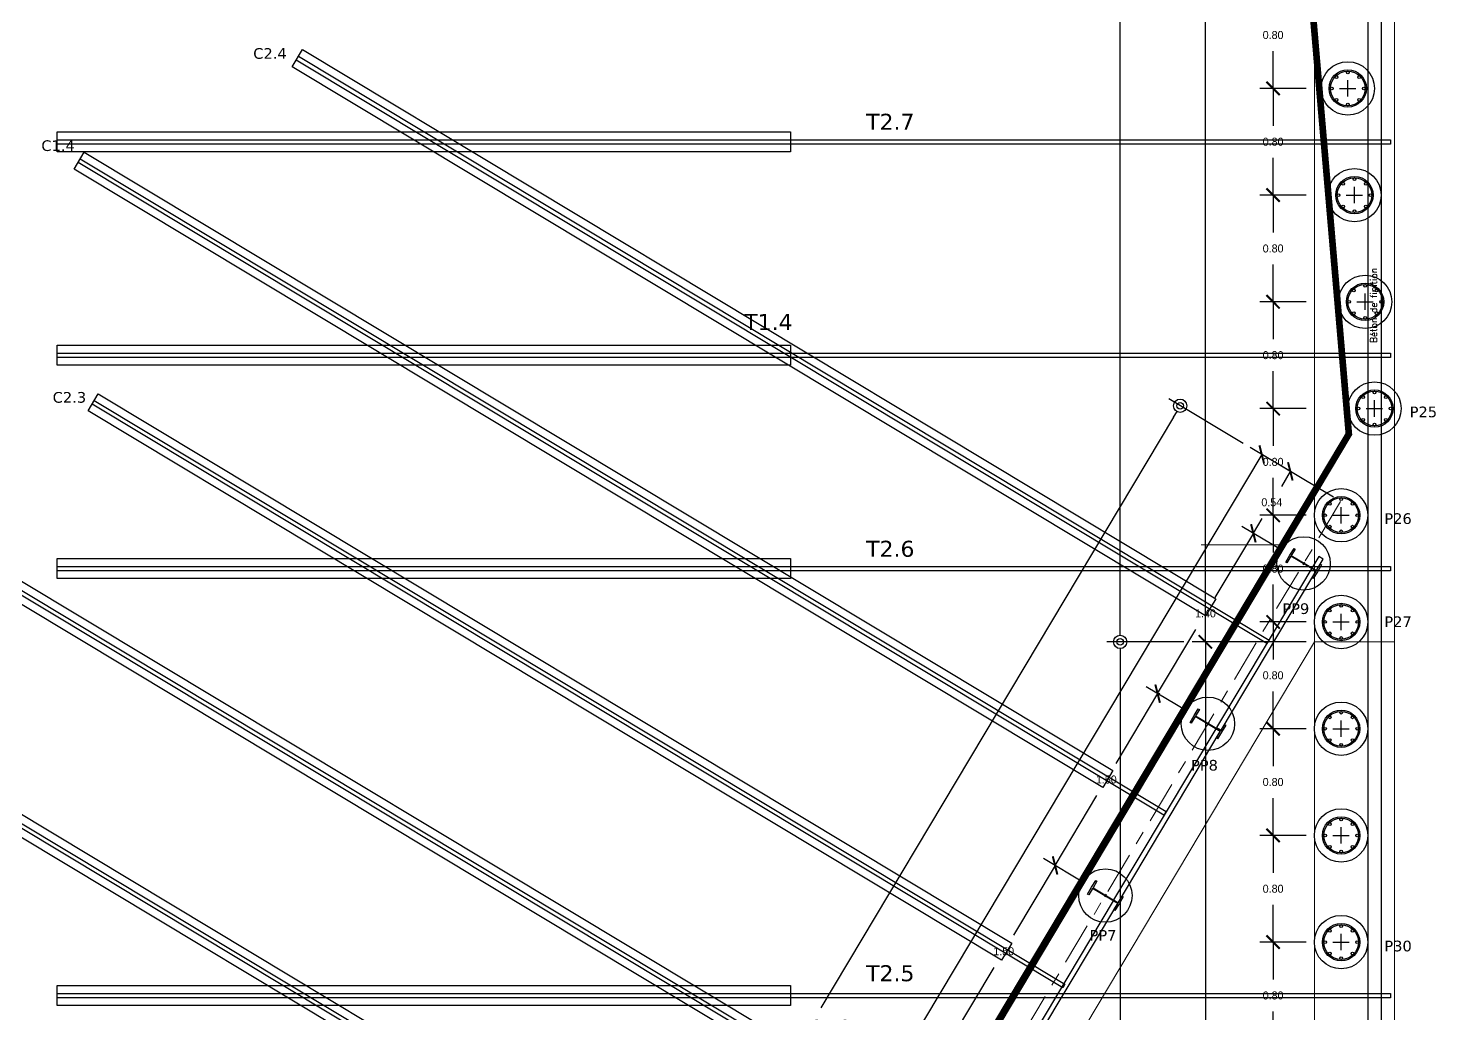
# Model space of a CAD drawing. Header units: millimetres. Extents: x -50 to 161, y 11 to 77.
# Drawn here: x -21.46 to -10.91, y 39.73 to 47.12 of the extents above; entities that cross this region are included whole.
import ezdxf

# ---------------------------------------------------------------- set-up
doc = ezdxf.new("R2010")
doc.units = ezdxf.units.MM
doc.linetypes.add('IMPORT-AXES _2_', pattern=[50.8, 31.75, -6.35, 6.35, -6.35])
doc.linetypes.add('IMPORT-Bordfosse _3_', pattern=[0.6, 0.5, -0.1])
doc.layers.add('1-Ligne', color=44, linetype='Continuous', lineweight=5)
doc.layers.add('A-DETL-THIN', color=151, linetype='Continuous', lineweight=5)
doc.layers.add('Paroi Soperco', color=7, linetype='Continuous')
doc.dimstyles.get("Standard").update_dxf_attribs({"dimtxt": 0.18, "dimasz": 0.18, "dimexe": 0.18, "dimexo": 0.0625, "dimgap": 0.09, "dimtad": 0, "dimtih": 1, "dimtoh": 1, "dimdec": 4, "dimzin": 0, "dimdsep": 46, "dimtxsty": 'Standard', "dimcen": 0.09, "dimadec": 0, "dimazin": 0, "dimtfac": 1, "dimtdec": 4, "dimtofl": 0, "dimtmove": 0, "dimatfit": 3, "dimfxl": 1, "dimtolj": 1, "dimtzin": 0, "dimarcsym": 0})

# ---------------------------------------------------------------- blocks, each defined once
blk = doc.blocks.new('_ArchTick')
at = {"color": 0, "linetype": 'ByBlock', "const_width": 0.15}
blk.add_lwpolyline([(-0.5, -0.5), (0.5, 0.5)], dxfattribs=at)
blk = doc.blocks.new('*D40')
at = {"layer": 'Paroi Soperco', "color": 0, "lineweight": -2, "transparency": 16777216}
for p, q in [((-11.881, 42.519), (-12.736, 42.519)), ((-12.636, 42.519), (-12.636, 37.803)), ((-12.636, 32.848), (-12.636, 37.563)), ((-11.881, 32.848), (-12.736, 32.848))]:
    blk.add_line(p, q, dxfattribs=at)
at = {"layer": 'Paroi Soperco', "color": 0, "lineweight": -2, "transparency": 16777216, "xscale": 0.1, "yscale": 0.1, "zscale": 0.1}
for p, rotation in [((-12.636, 42.519), 90), ((-12.636, 32.848), 270)]:
    blk.add_blockref('_ArchTick', p, dxfattribs=dict(at, rotation=rotation))
at = {"layer": 'Paroi Soperco', "color": 0, "transparency": 16777216, "insert": (-12.636, 37.683), "char_height": 0.06, "attachment_point": 5}
blk.add_mtext('\\A1;9.67', dxfattribs=at)
blk = doc.blocks.new('*D63')
at = {"layer": 'Paroi Soperco', "color": 0, "lineweight": -2, "transparency": 16777216}
for p, q in [((-11.881, 47.468), (-12.228, 47.468)), ((-12.128, 47.468), (-12.128, 47.188)), ((-12.128, 46.668), (-12.128, 46.948)), ((-11.881, 46.668), (-12.228, 46.668))]:
    blk.add_line(p, q, dxfattribs=at)
at = {"layer": 'Paroi Soperco', "color": 0, "lineweight": -2, "transparency": 16777216, "xscale": 0.1, "yscale": 0.1, "zscale": 0.1}
for p, rotation in [((-12.128, 47.468), 90), ((-12.128, 46.668), 270)]:
    blk.add_blockref('_ArchTick', p, dxfattribs=dict(at, rotation=rotation))
at = {"layer": 'Paroi Soperco', "color": 0, "transparency": 16777216, "insert": (-12.128, 47.068), "char_height": 0.06, "attachment_point": 5}
blk.add_mtext('\\A1;0.80', dxfattribs=at)
blk = doc.blocks.new('*D64')
at = {"layer": 'Paroi Soperco', "color": 0, "lineweight": -2, "transparency": 16777216}
for p, q in [((-11.881, 46.668), (-12.228, 46.668)), ((-12.128, 46.668), (-12.128, 46.388)), ((-12.128, 45.868), (-12.128, 46.148)), ((-11.881, 45.868), (-12.228, 45.868))]:
    blk.add_line(p, q, dxfattribs=at)
at = {"layer": 'Paroi Soperco', "color": 0, "lineweight": -2, "transparency": 16777216, "xscale": 0.1, "yscale": 0.1, "zscale": 0.1}
for p, rotation in [((-12.128, 46.668), 90), ((-12.128, 45.868), 270)]:
    blk.add_blockref('_ArchTick', p, dxfattribs=dict(at, rotation=rotation))
at = {"layer": 'Paroi Soperco', "color": 0, "transparency": 16777216, "insert": (-12.128, 46.268), "char_height": 0.06, "attachment_point": 5}
blk.add_mtext('\\A1;0.80', dxfattribs=at)
blk = doc.blocks.new('*D65')
at = {"layer": 'Paroi Soperco', "color": 0, "lineweight": -2, "transparency": 16777216}
for p, q in [((-11.881, 45.868), (-12.228, 45.868)), ((-12.128, 45.868), (-12.128, 45.588)), ((-12.128, 45.068), (-12.128, 45.348)), ((-11.881, 45.068), (-12.228, 45.068))]:
    blk.add_line(p, q, dxfattribs=at)
at = {"layer": 'Paroi Soperco', "color": 0, "lineweight": -2, "transparency": 16777216, "xscale": 0.1, "yscale": 0.1, "zscale": 0.1}
for p, rotation in [((-12.128, 45.868), 90), ((-12.128, 45.068), 270)]:
    blk.add_blockref('_ArchTick', p, dxfattribs=dict(at, rotation=rotation))
at = {"layer": 'Paroi Soperco', "color": 0, "transparency": 16777216, "insert": (-12.128, 45.468), "char_height": 0.06, "attachment_point": 5}
blk.add_mtext('\\A1;0.80', dxfattribs=at)
blk = doc.blocks.new('*D66')
at = {"layer": 'Paroi Soperco', "color": 0, "lineweight": -2, "transparency": 16777216}
for p, q in [((-11.881, 45.068), (-12.228, 45.068)), ((-12.128, 45.068), (-12.128, 44.788)), ((-12.128, 44.268), (-12.128, 44.548)), ((-11.881, 44.268), (-12.228, 44.268))]:
    blk.add_line(p, q, dxfattribs=at)
at = {"layer": 'Paroi Soperco', "color": 0, "lineweight": -2, "transparency": 16777216, "xscale": 0.1, "yscale": 0.1, "zscale": 0.1}
for p, rotation in [((-12.128, 45.068), 90), ((-12.128, 44.268), 270)]:
    blk.add_blockref('_ArchTick', p, dxfattribs=dict(at, rotation=rotation))
at = {"layer": 'Paroi Soperco', "color": 0, "transparency": 16777216, "insert": (-12.128, 44.668), "char_height": 0.06, "attachment_point": 5}
blk.add_mtext('\\A1;0.80', dxfattribs=at)
blk = doc.blocks.new('*D67')
at = {"layer": 'Paroi Soperco', "color": 0, "lineweight": -2, "transparency": 16777216}
for p, q in [((-11.881, 44.268), (-12.228, 44.268)), ((-12.128, 44.268), (-12.128, 43.988)), ((-12.128, 43.468), (-12.128, 43.748)), ((-11.881, 43.468), (-12.228, 43.468))]:
    blk.add_line(p, q, dxfattribs=at)
at = {"layer": 'Paroi Soperco', "color": 0, "lineweight": -2, "transparency": 16777216, "xscale": 0.1, "yscale": 0.1, "zscale": 0.1}
for p, rotation in [((-12.128, 44.268), 90), ((-12.128, 43.468), 270)]:
    blk.add_blockref('_ArchTick', p, dxfattribs=dict(at, rotation=rotation))
at = {"layer": 'Paroi Soperco', "color": 0, "transparency": 16777216, "insert": (-12.128, 43.868), "char_height": 0.06, "attachment_point": 5}
blk.add_mtext('\\A1;0.80', dxfattribs=at)
blk = doc.blocks.new('*D68')
at = {"layer": 'Paroi Soperco', "color": 0, "lineweight": -2, "transparency": 16777216}
for p, q in [((-11.881, 43.468), (-12.228, 43.468)), ((-12.128, 43.468), (-12.128, 43.188)), ((-12.128, 42.668), (-12.128, 42.948)), ((-11.881, 42.668), (-12.228, 42.668))]:
    blk.add_line(p, q, dxfattribs=at)
at = {"layer": 'Paroi Soperco', "color": 0, "lineweight": -2, "transparency": 16777216, "xscale": 0.1, "yscale": 0.1, "zscale": 0.1}
for p, rotation in [((-12.128, 43.468), 90), ((-12.128, 42.668), 270)]:
    blk.add_blockref('_ArchTick', p, dxfattribs=dict(at, rotation=rotation))
at = {"layer": 'Paroi Soperco', "color": 0, "transparency": 16777216, "insert": (-12.128, 43.068), "char_height": 0.06, "attachment_point": 5}
blk.add_mtext('\\A1;0.80', dxfattribs=at)
blk = doc.blocks.new('*D69')
at = {"layer": 'Paroi Soperco', "color": 0, "lineweight": -2, "transparency": 16777216}
for p, q in [((-11.881, 42.668), (-12.228, 42.668)), ((-12.128, 42.668), (-12.128, 42.388)), ((-12.128, 41.868), (-12.128, 42.148)), ((-11.881, 41.868), (-12.228, 41.868))]:
    blk.add_line(p, q, dxfattribs=at)
at = {"layer": 'Paroi Soperco', "color": 0, "lineweight": -2, "transparency": 16777216, "xscale": 0.1, "yscale": 0.1, "zscale": 0.1}
for p, rotation in [((-12.128, 42.668), 90), ((-12.128, 41.868), 270)]:
    blk.add_blockref('_ArchTick', p, dxfattribs=dict(at, rotation=rotation))
at = {"layer": 'Paroi Soperco', "color": 0, "transparency": 16777216, "insert": (-12.128, 42.268), "char_height": 0.06, "attachment_point": 5}
blk.add_mtext('\\A1;0.80', dxfattribs=at)
blk = doc.blocks.new('*D70')
at = {"layer": 'Paroi Soperco', "color": 0, "lineweight": -2, "transparency": 16777216}
for p, q in [((-11.881, 41.868), (-12.228, 41.868)), ((-12.128, 41.868), (-12.128, 41.588)), ((-12.128, 41.068), (-12.128, 41.348)), ((-11.881, 41.068), (-12.228, 41.068))]:
    blk.add_line(p, q, dxfattribs=at)
at = {"layer": 'Paroi Soperco', "color": 0, "lineweight": -2, "transparency": 16777216, "xscale": 0.1, "yscale": 0.1, "zscale": 0.1}
for p, rotation in [((-12.128, 41.868), 90), ((-12.128, 41.068), 270)]:
    blk.add_blockref('_ArchTick', p, dxfattribs=dict(at, rotation=rotation))
at = {"layer": 'Paroi Soperco', "color": 0, "transparency": 16777216, "insert": (-12.128, 41.468), "char_height": 0.06, "attachment_point": 5}
blk.add_mtext('\\A1;0.80', dxfattribs=at)
blk = doc.blocks.new('*D71')
at = {"layer": 'Paroi Soperco', "color": 0, "lineweight": -2, "transparency": 16777216}
for p, q in [((-11.881, 41.068), (-12.228, 41.068)), ((-12.128, 41.068), (-12.128, 40.788)), ((-12.128, 40.268), (-12.128, 40.548)), ((-11.881, 40.268), (-12.228, 40.268))]:
    blk.add_line(p, q, dxfattribs=at)
at = {"layer": 'Paroi Soperco', "color": 0, "lineweight": -2, "transparency": 16777216, "xscale": 0.1, "yscale": 0.1, "zscale": 0.1}
for p, rotation in [((-12.128, 41.068), 90), ((-12.128, 40.268), 270)]:
    blk.add_blockref('_ArchTick', p, dxfattribs=dict(at, rotation=rotation))
at = {"layer": 'Paroi Soperco', "color": 0, "transparency": 16777216, "insert": (-12.128, 40.668), "char_height": 0.06, "attachment_point": 5}
blk.add_mtext('\\A1;0.80', dxfattribs=at)
blk = doc.blocks.new('*D72')
at = {"layer": 'Paroi Soperco', "color": 0, "lineweight": -2, "transparency": 16777216}
for p, q in [((-11.881, 40.268), (-12.228, 40.268)), ((-12.128, 40.268), (-12.128, 39.988)), ((-12.128, 39.468), (-12.128, 39.748)), ((-11.881, 39.468), (-12.228, 39.468))]:
    blk.add_line(p, q, dxfattribs=at)
at = {"layer": 'Paroi Soperco', "color": 0, "lineweight": -2, "transparency": 16777216, "xscale": 0.1, "yscale": 0.1, "zscale": 0.1}
for p, rotation in [((-12.128, 40.268), 90), ((-12.128, 39.468), 270)]:
    blk.add_blockref('_ArchTick', p, dxfattribs=dict(at, rotation=rotation))
at = {"layer": 'Paroi Soperco', "color": 0, "transparency": 16777216, "insert": (-12.128, 39.868), "char_height": 0.06, "attachment_point": 5}
blk.add_mtext('\\A1;0.80', dxfattribs=at)
blk = doc.blocks.new('*D93')
at = {"layer": 'Paroi Soperco', "color": 0, "lineweight": -2, "transparency": 16777216}
for p, q in [((-11.881, 59.268), (-12.736, 59.268)), ((-12.636, 59.268), (-12.636, 51.013)), ((-12.636, 42.519), (-12.636, 50.773)), ((-11.881, 42.519), (-12.736, 42.519))]:
    blk.add_line(p, q, dxfattribs=at)
at = {"layer": 'Paroi Soperco', "color": 0, "lineweight": -2, "transparency": 16777216, "xscale": 0.1, "yscale": 0.1, "zscale": 0.1}
for p, rotation in [((-12.636, 59.268), 90), ((-12.636, 42.519), 270)]:
    blk.add_blockref('_ArchTick', p, dxfattribs=dict(at, rotation=rotation))
at = {"layer": 'Paroi Soperco', "color": 0, "transparency": 16777216, "insert": (-12.636, 50.893), "char_height": 0.06, "attachment_point": 5}
blk.add_mtext('\\A1;16.75', dxfattribs=at)
blk = doc.blocks.new('_Origin2')
at = {"color": 0, "linetype": 'ByBlock', "lineweight": -2}
blk.add_line((-0.5, 0), (-1, 0), dxfattribs=at)
for radius in [0.5, 0.25]:
    blk.add_circle((0, 0), radius, dxfattribs=at)
blk = doc.blocks.new('*D99')
at = {"layer": 'Paroi Soperco', "color": 0, "lineweight": -2, "transparency": 16777216}
for p, q in [((-12.798, 59.268), (-13.375, 59.268)), ((-13.275, 59.168), (-13.275, 51.072)), ((-13.275, 42.619), (-13.275, 50.715)), ((-12.798, 42.519), (-13.375, 42.519))]:
    blk.add_line(p, q, dxfattribs=at)
at = {"layer": 'Paroi Soperco', "color": 0, "lineweight": -2, "transparency": 16777216, "xscale": 0.1, "yscale": 0.1, "zscale": 0.1}
for p, rotation in [((-13.275, 59.268), 90), ((-13.275, 42.519), 270)]:
    blk.add_blockref('_Origin2', p, dxfattribs=dict(at, rotation=rotation))
at = {"layer": 'Paroi Soperco', "color": 0, "transparency": 16777216, "insert": (-13.275, 50.893), "char_height": 0.06, "attachment_point": 5}
blk.add_mtext('\\A1;{\\fVerdana|b0|i0|c0|p34;PAROI 3}\\P{\\fVerdana|b0|i0|c0|p34;A.S.: +9,50 NGF}', dxfattribs=at)
blk = doc.blocks.new('*D100')
at = {"layer": 'Paroi Soperco', "color": 0, "lineweight": -2, "transparency": 16777216}
for p, q in [((-12.798, 42.519), (-13.375, 42.519)), ((-13.275, 42.419), (-13.275, 37.862)), ((-13.275, 32.948), (-13.275, 37.505)), ((-12.798, 32.848), (-13.375, 32.848))]:
    blk.add_line(p, q, dxfattribs=at)
at = {"layer": 'Paroi Soperco', "color": 0, "lineweight": -2, "transparency": 16777216, "xscale": 0.1, "yscale": 0.1, "zscale": 0.1}
for p, rotation in [((-13.275, 42.519), 90), ((-13.275, 32.848), 270)]:
    blk.add_blockref('_Origin2', p, dxfattribs=dict(at, rotation=rotation))
at = {"layer": 'Paroi Soperco', "color": 0, "transparency": 16777216, "insert": (-13.275, 37.683), "char_height": 0.06, "attachment_point": 5}
blk.add_mtext('\\A1;{\\fVerdana|b0|i0|c0|p34;PAROI 3}\\P{\\fVerdana|b0|i0|c0|p34;A.S.: +6,80 NGF}', dxfattribs=at)
blk = doc.blocks.new('*D129')
at = {"layer": 'Paroi Soperco', "color": 0, "lineweight": -2, "transparency": 16777216}
for p, q in [((-13.542, 40.711), (-13.849, 40.894)), ((-13.763, 40.843), (-14.076, 40.319)), ((-14.532, 39.555), (-14.219, 40.079)), ((-14.311, 39.423), (-14.618, 39.606))]:
    blk.add_line(p, q, dxfattribs=at)
at = {"layer": 'Paroi Soperco', "color": 0, "lineweight": -2, "transparency": 16777216, "xscale": 0.1, "yscale": 0.1, "zscale": 0.1}
for p, rotation in [((-13.763, 40.843), 59.15457815352036), ((-14.532, 39.555), 239.1545781535203)]:
    blk.add_blockref('_ArchTick', p, dxfattribs=dict(at, rotation=rotation))
at = {"layer": 'Paroi Soperco', "color": 0, "transparency": 16777216, "insert": (-14.148, 40.199), "char_height": 0.06, "attachment_point": 5}
blk.add_mtext('\\A1;1.50', dxfattribs=at)
blk = doc.blocks.new('*D130')
at = {"layer": 'Paroi Soperco', "color": 0, "lineweight": -2, "transparency": 16777216}
for p, q in [((-12.994, 42.131), (-13.307, 41.607)), ((-12.773, 41.999), (-13.08, 42.182)), ((-13.763, 40.843), (-13.45, 41.367)), ((-13.542, 40.711), (-13.849, 40.894))]:
    blk.add_line(p, q, dxfattribs=at)
at = {"layer": 'Paroi Soperco', "color": 0, "lineweight": -2, "transparency": 16777216, "xscale": 0.1, "yscale": 0.1, "zscale": 0.1}
for p, rotation in [((-12.994, 42.131), 59.15457815352036), ((-13.763, 40.843), 239.1545781535203)]:
    blk.add_blockref('_ArchTick', p, dxfattribs=dict(at, rotation=rotation))
at = {"layer": 'Paroi Soperco', "color": 0, "transparency": 16777216, "insert": (-13.379, 41.487), "char_height": 0.06, "attachment_point": 5}
blk.add_mtext('\\A1;1.50', dxfattribs=at)
blk = doc.blocks.new('*D131')
at = {"layer": 'Paroi Soperco', "color": 0, "lineweight": -2, "transparency": 16777216}
for p, q in [((-12.276, 43.333), (-12.564, 42.852)), ((-12.055, 43.201), (-12.362, 43.384)), ((-12.994, 42.131), (-12.707, 42.612)), ((-12.773, 41.999), (-13.08, 42.182))]:
    blk.add_line(p, q, dxfattribs=at)
at = {"layer": 'Paroi Soperco', "color": 0, "lineweight": -2, "transparency": 16777216, "xscale": 0.1, "yscale": 0.1, "zscale": 0.1}
for p, rotation in [((-12.276, 43.333), 59.15457815352036), ((-12.994, 42.131), 239.1545781535203)]:
    blk.add_blockref('_ArchTick', p, dxfattribs=dict(at, rotation=rotation))
at = {"layer": 'Paroi Soperco', "color": 0, "transparency": 16777216, "insert": (-12.635, 42.732), "char_height": 0.06, "attachment_point": 5}
blk.add_mtext('\\A1;1.40', dxfattribs=at)
blk = doc.blocks.new('*D132')
at = {"layer": 'Paroi Soperco', "color": 0, "lineweight": -2, "transparency": 16777216}
for p, q in [((-11.872, 43.721), (-12.085, 43.848)), ((-11.999, 43.797), (-12.066, 43.685)), ((-12.276, 43.333), (-12.209, 43.445)), ((-12.055, 43.201), (-12.362, 43.384))]:
    blk.add_line(p, q, dxfattribs=at)
at = {"layer": 'Paroi Soperco', "color": 0, "lineweight": -2, "transparency": 16777216, "xscale": 0.1, "yscale": 0.1, "zscale": 0.1}
for p, rotation in [((-11.999, 43.797), 59.15457815352036), ((-12.276, 43.333), 239.1545781535203)]:
    blk.add_blockref('_ArchTick', p, dxfattribs=dict(at, rotation=rotation))
at = {"layer": 'Paroi Soperco', "color": 0, "transparency": 16777216, "insert": (-12.138, 43.565), "char_height": 0.06, "attachment_point": 5}
blk.add_mtext('\\A1;0.54', dxfattribs=at)
blk = doc.blocks.new('*D133')
at = {"layer": 'Paroi Soperco', "color": 0, "lineweight": -2, "transparency": 16777216}
for p, q in [((-12.213, 43.924), (-14.929, 39.377)), ((-11.676, 43.603), (-12.299, 43.975)), ((-17.823, 34.531), (-15.108, 39.077)), ((-17.285, 34.21), (-17.909, 34.582))]:
    blk.add_line(p, q, dxfattribs=at)
at = {"layer": 'Paroi Soperco', "color": 0, "lineweight": -2, "transparency": 16777216, "xscale": 0.1, "yscale": 0.1, "zscale": 0.1}
for p, rotation in [((-12.213, 43.924), 59.15457815352034), ((-17.823, 34.531), 239.1545781535203)]:
    blk.add_blockref('_ArchTick', p, dxfattribs=dict(at, rotation=rotation))
at = {"layer": 'Paroi Soperco', "color": 0, "transparency": 16777216, "insert": (-15.018, 39.227), "char_height": 0.12, "attachment_point": 5}
blk.add_mtext('\\A1;10.94', dxfattribs=at)
blk = doc.blocks.new('*D134')
at = {"layer": 'Paroi Soperco', "color": 0, "lineweight": -2, "transparency": 16777216}
for p, q in [((-12.353, 44.007), (-12.911, 44.34)), ((-12.876, 44.203), (-15.52, 39.776)), ((-18.346, 35.044), (-15.702, 39.471)), ((-17.925, 34.676), (-18.483, 35.009))]:
    blk.add_line(p, q, dxfattribs=at)
at = {"layer": 'Paroi Soperco', "color": 0, "lineweight": -2, "transparency": 16777216, "xscale": 0.1, "yscale": 0.1, "zscale": 0.1}
for p, rotation in [((-12.825, 44.289), 59.15674798811275), ((-18.397, 34.958), 239.1567479881127)]:
    blk.add_blockref('_Origin2', p, dxfattribs=dict(at, rotation=rotation))
at = {"layer": 'Paroi Soperco', "color": 0, "transparency": 16777216, "insert": (-15.611, 39.623), "char_height": 0.12, "attachment_point": 5}
blk.add_mtext('\\A1;{\\fVerdana|b0|i0|c0|p34;PAROI 2}', dxfattribs=at)

msp = doc.modelspace()

# ---------------------------------------------------------------- linework, layer by layer
at = {"layer": '1-Ligne'}
msp.add_line((-12.668, 43.246), (-12.083, 43.246), dxfattribs=at)
at = {"layer": 'A-DETL-THIN'}
for p, q in [((-11.818, 59.268), (-11.818, 43.689)), ((-11.218, 42.519), (-11.218, 58.668)), ((-11.818, 43.689), (-17.449, 34.26)), ((-11.818, 42.519), (-11.818, 43.689)), ((-16.742, 34.273), (-11.818, 42.519)), ((-11.218, 42.519), (-11.818, 42.519)), ((-11.818, 42.519), (-11.818, 32.848)), ((-11.218, 32.848), (-11.218, 42.519))]:
    msp.add_line(p, q, dxfattribs=at)
at = {"layer": 'A-DETL-THIN', "color": 30, "linetype": 'IMPORT-AXES _2_', "ltscale": 0.01, "true_color": 0xf26722}
msp.add_line((-11.622, 43.571), (-18.017, 32.862), dxfattribs=at)
at = {"layer": 'Paroi Soperco', "color": 5}
for p, q in [((-11.418, 58.868), (-11.418, 23.248)), ((-11.318, 58.768), (-11.318, 23.348))]:
    msp.add_line(p, q, dxfattribs=at)
at = {"layer": 'Paroi Soperco'}
for p, q in [((-11.629, 46.668), (-11.507, 46.668)), ((-11.568, 46.607), (-11.568, 46.73)), ((-11.518, 45.807), (-11.518, 45.93)), ((-11.579, 45.868), (-11.457, 45.868)), ((-11.438, 45.007), (-11.438, 45.13)), ((-11.499, 45.068), (-11.377, 45.068)), ((-11.429, 44.268), (-11.307, 44.268)), ((-11.368, 44.207), (-11.368, 44.33)), ((-11.618, 43.407), (-11.618, 43.53)), ((-11.679, 43.468), (-11.557, 43.468)), ((-11.889, 43.101), (-11.909, 43.113)), ((-11.893, 43.117), (-11.905, 43.097)), ((-12.975, 42.119), (-12.995, 42.132)), ((-12.979, 42.135), (-12.991, 42.116)), ((-12.607, 41.899), (-12.627, 41.911)), ((-12.611, 41.915), (-12.623, 41.895)), ((-13.376, 40.611), (-13.396, 40.623)), ((-13.38, 40.627), (-13.392, 40.607))]:
    msp.add_line(p, q, dxfattribs=at)
at = {"layer": 'Paroi Soperco', "color": 3}
for p, q in [((-11.679, 42.668), (-11.557, 42.668)), ((-11.618, 42.607), (-11.618, 42.73)), ((-11.618, 41.807), (-11.618, 41.93)), ((-11.679, 41.868), (-11.557, 41.868)), ((-11.679, 41.068), (-11.557, 41.068)), ((-11.618, 41.007), (-11.618, 41.13)), ((-11.618, 40.207), (-11.618, 40.33)), ((-11.679, 40.268), (-11.557, 40.268))]:
    msp.add_line(p, q, dxfattribs=at)
at = {"layer": 'Paroi Soperco', "color": 217, "linetype": 'IMPORT-Bordfosse _3_', "true_color": 0x93278f, "const_width": 0.05}
msp.add_lwpolyline([(-41.621, 28.431), (-28.597, 24.46), (-28.67, 25.736), (-17.958, 33.35), (-11.56, 44.077), (-12.859, 59.261), (-15.257, 74.842), (-49.75, 76.797), (-48.078, 63.461)], close=True, dxfattribs=at)
at = {"layer": 'Paroi Soperco', "color": 9, "true_color": 0xc7c8ca}
for points in [[(-19.407, 46.959), (-12.557, 42.841), (-12.634, 42.713), (-19.484, 46.831), (-19.407, 46.959)], [(-19.437, 46.909), (-12.158, 42.533), (-12.175, 42.506), (-19.454, 46.881), (-19.437, 46.909)], [(-21.247, 46.343), (-15.747, 46.343), (-15.747, 46.193), (-21.247, 46.193), (-21.247, 46.343)], [(-21.247, 46.283), (-11.247, 46.283), (-11.247, 46.251), (-21.247, 46.251), (-21.247, 46.283)], [(-20.938, 44.379), (-14.087, 40.261), (-14.165, 40.133), (-21.015, 44.251), (-20.938, 44.379)], [(-20.968, 44.329), (-13.689, 39.953), (-13.706, 39.926), (-20.985, 44.301), (-20.968, 44.329)], [(-21.247, 43.143), (-15.747, 43.143), (-15.747, 42.993), (-21.247, 42.993), (-21.247, 43.143)], [(-21.247, 43.083), (-11.247, 43.083), (-11.247, 43.051), (-21.247, 43.051), (-21.247, 43.083)], [(-22.477, 41.804), (-15.627, 37.686), (-15.704, 37.558), (-22.555, 41.676), (-22.477, 41.804)], [(-22.508, 41.754), (-15.229, 37.378), (-15.245, 37.351), (-22.524, 41.726), (-22.508, 41.754)], [(-21.247, 39.943), (-15.747, 39.943), (-15.747, 39.793), (-21.247, 39.793), (-21.247, 39.943)], [(-21.247, 39.883), (-11.247, 39.883), (-11.247, 39.851), (-21.247, 39.851), (-21.247, 39.883)]]:
    msp.add_lwpolyline(points, dxfattribs=at)
at = {"layer": 'Paroi Soperco', "color": 251, "true_color": 0x636466}
for points in [[(-21.043, 46.191), (-13.329, 41.555), (-13.406, 41.427), (-21.12, 46.062), (-21.043, 46.191)], [(-21.247, 44.743), (-15.747, 44.743), (-15.747, 44.593), (-21.247, 44.593), (-21.247, 44.743)], [(-21.247, 44.683), (-11.247, 44.683), (-11.247, 44.651), (-21.247, 44.651), (-21.247, 44.683)], [(-22.581, 43.615), (-14.867, 38.98), (-14.944, 38.851), (-22.659, 43.486), (-22.581, 43.615)]]:
    msp.add_lwpolyline(points, dxfattribs=at)
at = {"layer": 'Paroi Soperco', "color": 252, "true_color": 0x939598}
for points in [[(-21.074, 46.14), (-12.931, 41.247), (-12.947, 41.22), (-21.09, 46.112), (-21.074, 46.14)], [(-22.612, 43.564), (-14.469, 38.671), (-14.485, 38.644), (-22.628, 43.537), (-22.612, 43.564)]]:
    msp.add_lwpolyline(points, dxfattribs=at)
at = {"layer": 'Paroi Soperco'}
for points in [[(-12.033, 43.117), (-12.002, 43.169), (-11.971, 43.22), (-11.962, 43.215), (-11.992, 43.166), (-11.803, 43.053), (-11.774, 43.102), (-11.765, 43.097), (-11.796, 43.045), (-11.827, 42.994), (-11.835, 42.999), (-11.806, 43.048), (-11.995, 43.161), (-12.024, 43.112), (-12.033, 43.117)], [(-12.75, 41.915), (-12.72, 41.967), (-12.689, 42.018), (-12.68, 42.013), (-12.709, 41.964), (-12.521, 41.851), (-12.491, 41.9), (-12.483, 41.895), (-12.514, 41.843), (-12.545, 41.792), (-12.553, 41.797), (-12.524, 41.846), (-12.712, 41.959), (-12.742, 41.91), (-12.75, 41.915)], [(-13.519, 40.627), (-13.489, 40.679), (-13.458, 40.73), (-13.449, 40.725), (-13.478, 40.676), (-13.29, 40.563), (-13.261, 40.612), (-13.252, 40.607), (-13.283, 40.555), (-13.314, 40.504), (-13.322, 40.509), (-13.293, 40.558), (-13.482, 40.671), (-13.511, 40.622), (-13.519, 40.627)]]:
    msp.add_lwpolyline(points, dxfattribs=at)
at = {"layer": 'Paroi Soperco', "color": 23}
for points in [[(-12.518, 41.856), (-11.752, 43.139), (-11.786, 43.159), (-12.552, 41.877), (-12.518, 41.856)], [(-13.29, 40.563), (-12.524, 41.846), (-12.558, 41.866), (-13.324, 40.584), (-13.29, 40.563)], [(-14.059, 39.275), (-13.293, 40.558), (-13.327, 40.578), (-14.093, 39.296), (-14.059, 39.275)]]:
    msp.add_lwpolyline(points, dxfattribs=at)
at = {"layer": 'Paroi Soperco'}
for centre, radius in [((-11.568, 46.668), 0.2), ((-11.568, 46.668), 0.14), ((-11.568, 46.668), 0.13), ((-11.568, 46.788), 0.01), ((-11.688, 46.668), 0.01), ((-11.653, 46.753), 0.01), ((-11.483, 46.753), 0.01), ((-11.448, 46.668), 0.01), ((-11.653, 46.583), 0.01), ((-11.568, 46.548), 0.01), ((-11.483, 46.583), 0.01), ((-11.518, 45.868), 0.2), ((-11.518, 45.868), 0.14), ((-11.518, 45.868), 0.13), ((-11.603, 45.953), 0.01), ((-11.518, 45.988), 0.01), ((-11.433, 45.953), 0.01), ((-11.638, 45.868), 0.01), ((-11.398, 45.868), 0.01), ((-11.603, 45.783), 0.01), ((-11.518, 45.748), 0.01), ((-11.433, 45.783), 0.01), ((-11.438, 45.068), 0.2), ((-11.438, 45.068), 0.14), ((-11.438, 45.068), 0.13), ((-11.438, 45.188), 0.01), ((-11.558, 45.068), 0.01), ((-11.523, 45.153), 0.01), ((-11.353, 45.153), 0.01), ((-11.318, 45.068), 0.01), ((-11.523, 44.983), 0.01), ((-11.353, 44.983), 0.01), ((-11.438, 44.948), 0.01), ((-11.368, 44.268), 0.2), ((-11.368, 44.268), 0.14), ((-11.368, 44.268), 0.13), ((-11.453, 44.353), 0.01), ((-11.368, 44.388), 0.01), ((-11.283, 44.353), 0.01), ((-11.488, 44.268), 0.01), ((-11.248, 44.268), 0.01), ((-11.453, 44.183), 0.01), ((-11.368, 44.148), 0.01), ((-11.283, 44.183), 0.01), ((-11.618, 43.468), 0.2), ((-11.618, 43.468), 0.14), ((-11.618, 43.468), 0.13), ((-11.618, 43.588), 0.01), ((-11.703, 43.553), 0.01), ((-11.533, 43.553), 0.01), ((-11.738, 43.468), 0.01), ((-11.703, 43.383), 0.01), ((-11.533, 43.383), 0.01), ((-11.498, 43.468), 0.01), ((-11.899, 43.107), 0.2), ((-11.618, 43.348), 0.01), ((-12.617, 41.905), 0.2), ((-13.386, 40.617), 0.2)]:
    msp.add_circle(centre, radius, dxfattribs=at)
at = {"layer": 'Paroi Soperco', "color": 3}
for centre, radius in [((-11.618, 42.668), 0.2), ((-11.618, 42.668), 0.14), ((-11.618, 42.668), 0.13), ((-11.703, 42.753), 0.01), ((-11.618, 42.788), 0.01), ((-11.533, 42.753), 0.01), ((-11.738, 42.668), 0.01), ((-11.498, 42.668), 0.01), ((-11.703, 42.583), 0.01), ((-11.618, 42.548), 0.01), ((-11.533, 42.583), 0.01), ((-11.618, 41.868), 0.2), ((-11.618, 41.868), 0.14), ((-11.618, 41.868), 0.13), ((-11.703, 41.953), 0.01), ((-11.618, 41.988), 0.01), ((-11.533, 41.953), 0.01), ((-11.738, 41.868), 0.01), ((-11.498, 41.868), 0.01), ((-11.703, 41.783), 0.01), ((-11.618, 41.748), 0.01), ((-11.533, 41.783), 0.01), ((-11.618, 41.068), 0.2), ((-11.618, 41.068), 0.14), ((-11.618, 41.068), 0.13), ((-11.618, 41.188), 0.01), ((-11.738, 41.068), 0.01), ((-11.703, 41.153), 0.01), ((-11.533, 41.153), 0.01), ((-11.498, 41.068), 0.01), ((-11.703, 40.983), 0.01), ((-11.533, 40.983), 0.01), ((-11.618, 40.948), 0.01), ((-11.618, 40.268), 0.2), ((-11.618, 40.268), 0.14), ((-11.618, 40.268), 0.13), ((-11.703, 40.353), 0.01), ((-11.618, 40.388), 0.01), ((-11.533, 40.353), 0.01), ((-11.738, 40.268), 0.01), ((-11.498, 40.268), 0.01), ((-11.703, 40.183), 0.01), ((-11.618, 40.148), 0.01), ((-11.533, 40.183), 0.01)]:
    msp.add_circle(centre, radius, dxfattribs=at)

# ---------------------------------------------------------------- texts
at = {"layer": 'Paroi Soperco', "attachment_point": 1}
for s, insert, char_height in [('{\\fVerdana|b0|i0|c0|p34;C2.4}', (-19.776, 46.97), 0.08), ('{\\fVerdana|b0|i0|c0|p34;T2.7}', (-15.18, 46.478), 0.12), ('{\\fVerdana|b0|i0|c0|p34;C1.4}', (-21.365, 46.279), 0.08), ('{\\fVerdana|b0|i0|c0|p34;T1.4}', (-16.094, 44.977), 0.12), ('{\\fVerdana|b0|i0|c0|p34;C2.3}', (-21.28, 44.392), 0.08), ('{\\fVerdana|b0|i0|c0|p34;P25}', (-11.104, 44.283), 0.08), ('{\\fVerdana|b0|i0|c0|p34;P26}', (-11.294, 43.483), 0.08), ('{\\fVerdana|b0|i0|c0|p34;T2.6}', (-15.18, 43.277), 0.12), ('{\\fVerdana|b0|i0|c0|p34;PP9}', (-12.059, 42.808), 0.08), ('{\\fVerdana|b0|i0|c0|p34;PP8}', (-12.744, 41.634), 0.08), ('{\\fVerdana|b0|i0|c0|p34;PP7}', (-13.505, 40.359), 0.08), ('{\\fVerdana|b0|i0|c0|p34;T2.5}', (-15.18, 40.095), 0.12)]:
    msp.add_mtext_dynamic_manual_height_columns(s, width=0.51632, gutter_width=1, heights=[0], dxfattribs=dict(at, insert=insert, char_height=char_height))
at = {"layer": 'Paroi Soperco', "insert": (-11.399, 44.759), "char_height": 0.05, "attachment_point": 1, "rotation": 90}
msp.add_mtext_dynamic_manual_height_columns('{\\Fsimplex|c0;Béton de finition}', width=1.02448, gutter_width=1, heights=[0], dxfattribs=at)
at = {"layer": 'Paroi Soperco', "color": 3, "char_height": 0.08, "attachment_point": 1}
for s, insert in [('{\\fVerdana|b0|i0|c0|p34;P27}', (-11.294, 42.71)), ('{\\fVerdana|b0|i0|c0|p34;P30}', (-11.294, 40.279))]:
    msp.add_mtext_dynamic_manual_height_columns(s, width=0.51632, gutter_width=1, heights=[0], dxfattribs=dict(at, insert=insert))

# ---------------------------------------------------------------- dimensions: what is measured, and where the dimension line sits
at = {"layer": 'Paroi Soperco', "color": 3}
for base, p1, p2, text, picture, middle in [((-13.275, 42.519), (-12.736, 59.268), (-12.736, 42.519), '{\\fVerdana|b0|i0|c0|p34;PAROI 3}\\P{\\fVerdana|b0|i0|c0|p34;A.S.: +9,50 NGF}', '*D99', (-13.275, 50.893)), ((-13.275, 32.848), (-12.736, 42.519), (-12.736, 32.848), '{\\fVerdana|b0|i0|c0|p34;PAROI 3}\\P{\\fVerdana|b0|i0|c0|p34;A.S.: +6,80 NGF}', '*D100', (-13.275, 37.683))]:
    dim = msp.add_linear_dim(base=base, p1=p1, p2=p2, angle=90, text=text, dimstyle='Standard', override={"dimtxt": 0.06, "dimasz": 0.1, "dimexe": 0.1, "dimdec": 2, "dimblk1": 'Origin2', "dimblk2": 'Origin2', "dimsah": 1}, dxfattribs=at)
    dim.commit()
    dim.dimension.update_dxf_attribs({"geometry": picture, "text_midpoint": middle})
at = {"layer": 'Paroi Soperco', "color": 1}
for base, p1, p2, angle, picture, middle in [((-12.636, 42.519), (-11.818, 59.268), (-11.818, 42.519), 90, '*D93', (-12.636, 50.893)), ((-12.128, 46.668), (-11.818, 47.468), (-11.818, 46.668), 90, '*D63', (-12.128, 47.068)), ((-12.128, 45.868), (-11.818, 46.668), (-11.818, 45.868), 90, '*D64', (-12.128, 46.268)), ((-12.128, 45.068), (-11.818, 45.868), (-11.818, 45.068), 90, '*D65', (-12.128, 45.468)), ((-12.128, 44.268), (-11.818, 45.068), (-11.818, 44.268), 90, '*D66', (-12.128, 44.668)), ((-12.128, 43.468), (-11.818, 44.268), (-11.818, 43.468), 90, '*D67', (-12.128, 43.868)), ((-11.999, 43.797), (-12.002, 43.169), (-11.818, 43.689), 239.1546, '*D132', (-12.138, 43.565)), ((-12.128, 42.668), (-11.818, 43.468), (-11.818, 42.668), 90, '*D68', (-12.128, 43.068)), ((-12.276, 43.333), (-12.72, 41.967), (-12.002, 43.169), 239.1546, '*D131', (-12.635, 42.732)), ((-12.128, 41.868), (-11.818, 42.668), (-11.818, 41.868), 90, '*D69', (-12.128, 42.268)), ((-12.636, 32.848), (-11.818, 42.519), (-11.818, 32.848), 90, '*D40', (-12.636, 37.683)), ((-12.994, 42.131), (-13.489, 40.679), (-12.72, 41.967), 239.1546, '*D130', (-13.379, 41.487)), ((-12.128, 41.068), (-11.818, 41.868), (-11.818, 41.068), 90, '*D70', (-12.128, 41.468)), ((-12.128, 40.268), (-11.818, 41.068), (-11.818, 40.268), 90, '*D71', (-12.128, 40.668)), ((-13.763, 40.843), (-14.258, 39.391), (-13.489, 40.679), 239.1546, '*D129', (-14.148, 40.199)), ((-12.128, 39.468), (-11.818, 40.268), (-11.818, 39.468), 90, '*D72', (-12.128, 39.868))]:
    dim = msp.add_linear_dim(base=base, p1=p1, p2=p2, angle=angle, dimstyle='Standard', override={"dimtxt": 0.06, "dimasz": 0.1, "dimexe": 0.1, "dimdec": 2, "dimblk1": 'ArchTick', "dimblk2": 'ArchTick', "dimsah": 1}, dxfattribs=at)
    dim.commit()
    dim.dimension.update_dxf_attribs({"geometry": picture, "text_midpoint": middle})
at = {"layer": 'Paroi Soperco', "color": 4, "true_color": 0x00ffff}
dim = msp.add_aligned_dim(p1=(-17.871, 34.644), p2=(-12.299, 43.975), distance=0.612, text='{\\fVerdana|b0|i0|c0|p34;PAROI 2}', dimstyle='Standard', override={"dimtxt": 0.12, "dimasz": 0.1, "dimexe": 0.1, "dimdec": 2, "dimblk1": 'Origin2', "dimblk2": 'Origin2', "dimsah": 1}, dxfattribs=at)
dim.commit()
dim.dimension.update_dxf_attribs({"geometry": '*D134', "text_midpoint": (-15.611, 39.623)})
at = {"layer": 'Paroi Soperco', "color": 1}
dim = msp.add_aligned_dim(p1=(-17.231, 34.178), p2=(-11.622, 43.571), distance=0.689, dimstyle='Standard', override={"dimtxt": 0.12, "dimasz": 0.1, "dimexe": 0.1, "dimdec": 2, "dimblk1": 'ArchTick', "dimblk2": 'ArchTick', "dimsah": 1}, dxfattribs=at)
dim.commit()
dim.dimension.update_dxf_attribs({"geometry": '*D133', "text_midpoint": (-15.018, 39.227)})

doc.saveas('drawing.dxf')
